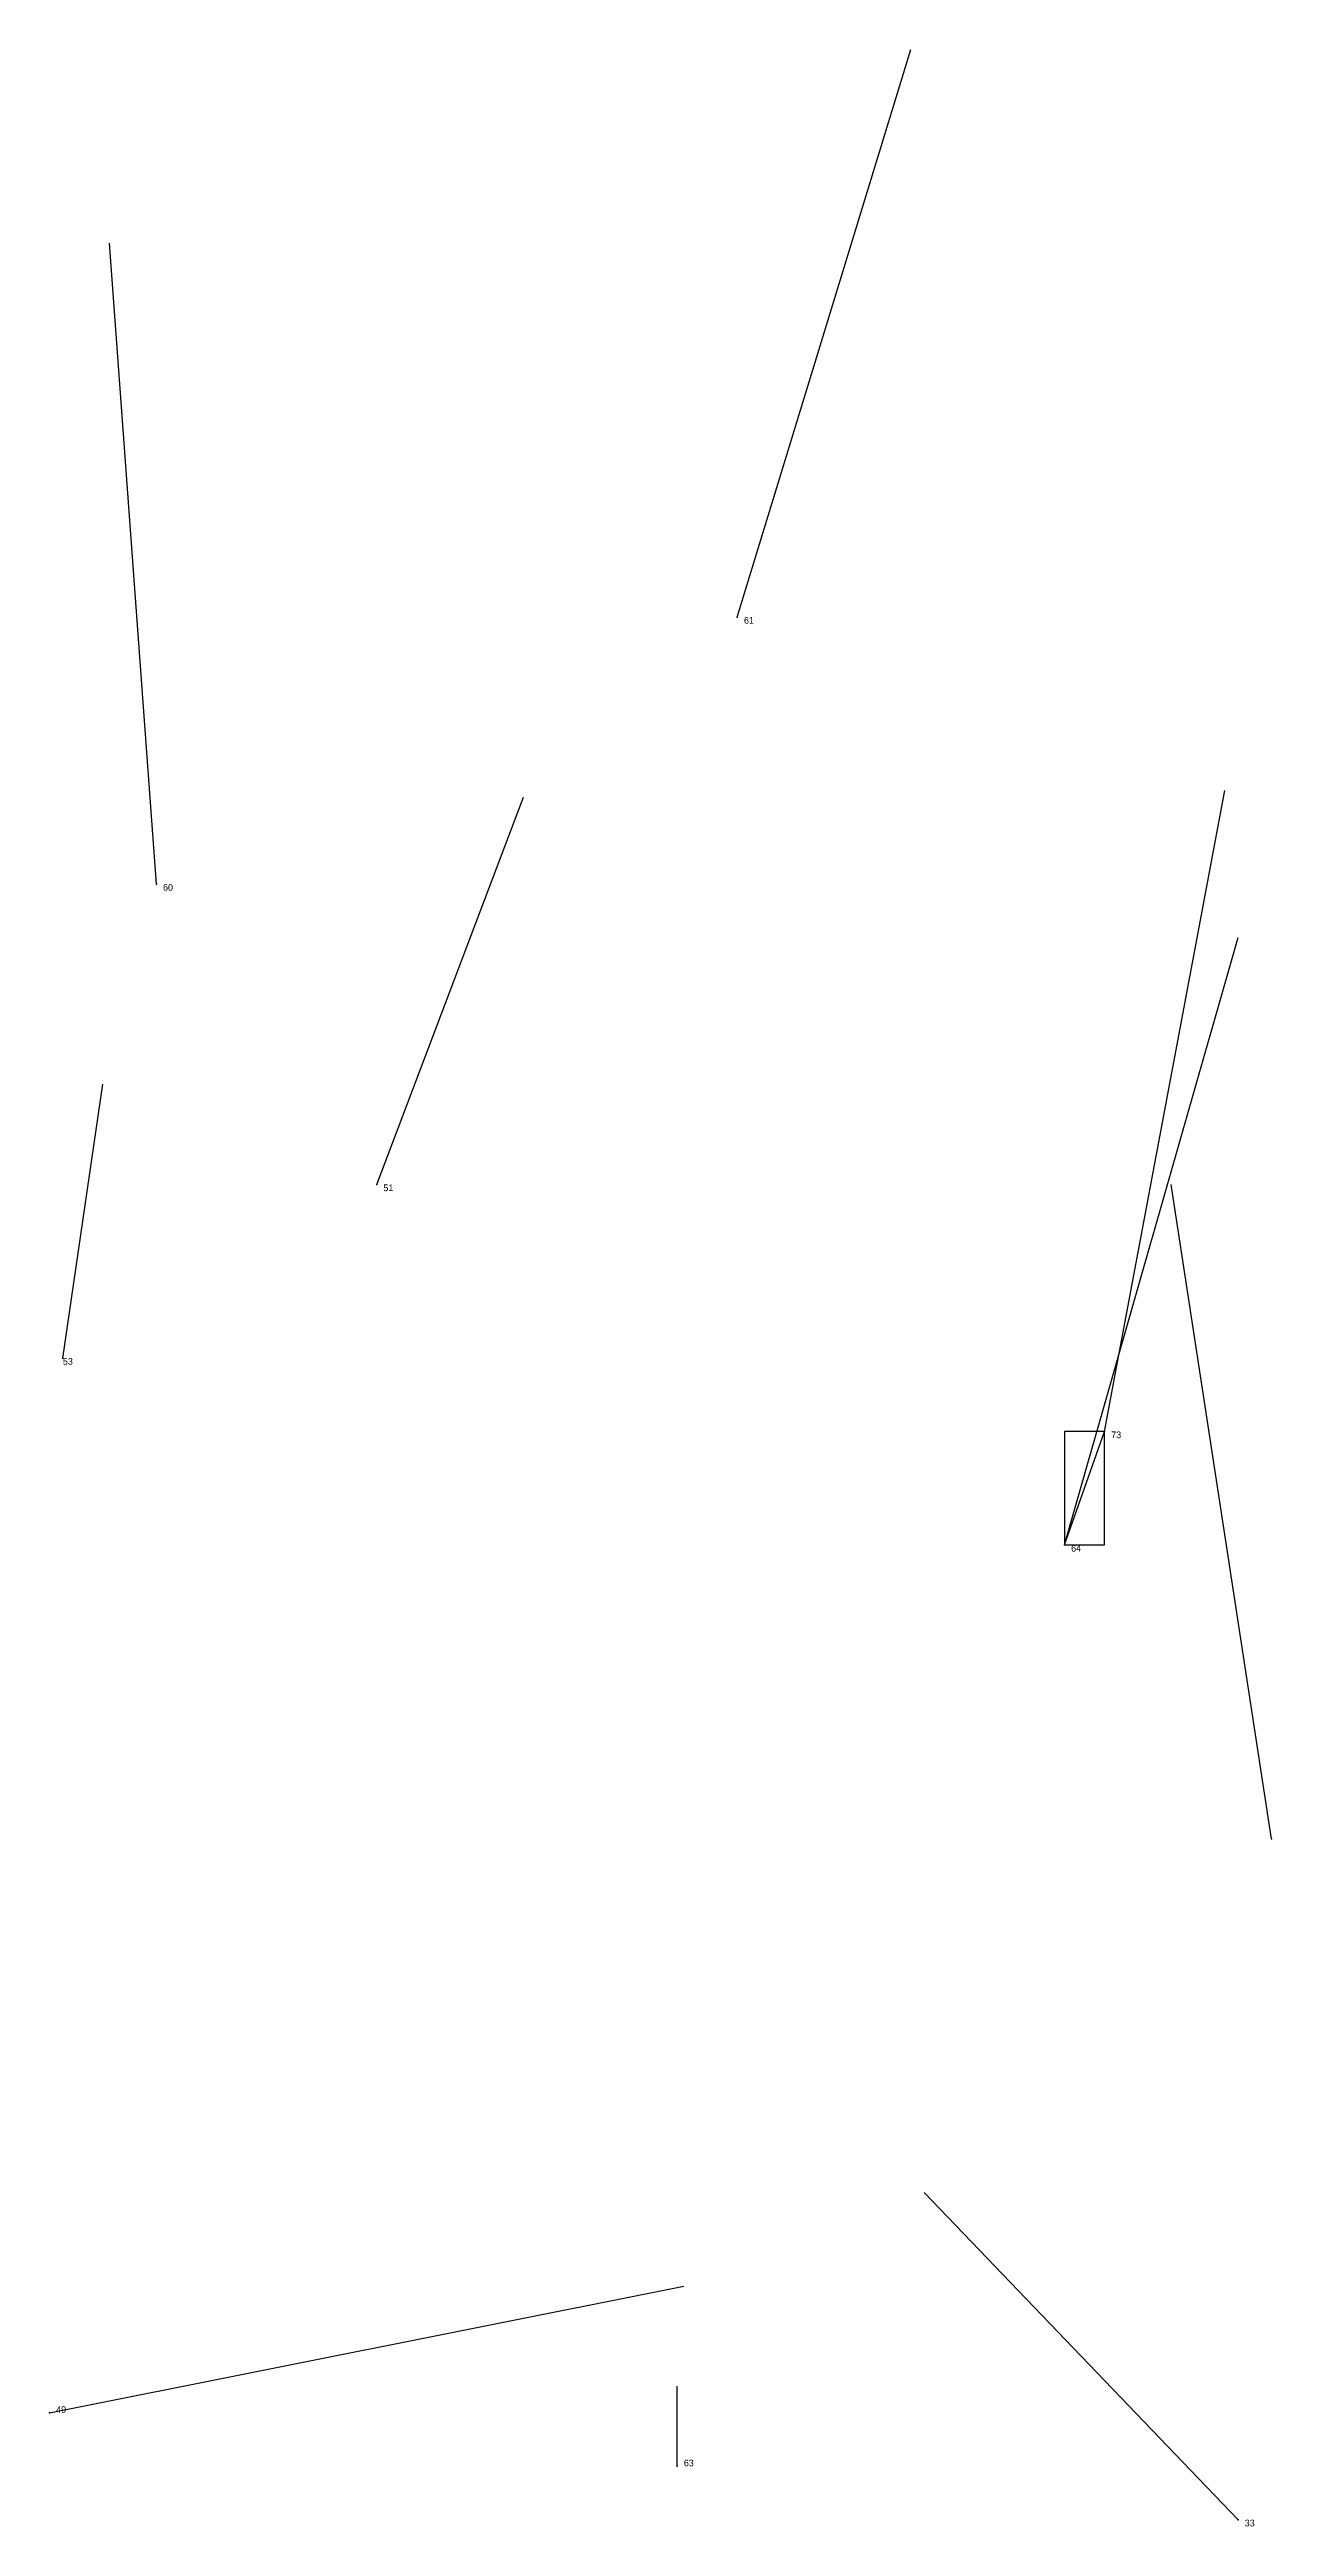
# Model space of a CAD drawing. Extents: x 0 to 1.06, y 0.02 to 1.09.
# Drawn here: x 0.424 to 0.607, y 0.687 to 1.058 of the extents above; entities that cross this region are included whole.
import ezdxf

# ---------------------------------------------------------------- set-up
doc = ezdxf.new("R2010")
doc.units = 0
for name, color, linetype in [('Clients', 3, 'CONTINUOUS'), ('Facilities', 3, 'CONTINUOUS'), ('Facilities_lines', 3, 'CONTINUOUS'), ('Min_max_boxes', 1, 'CONTINUOUS'), ('Normals', 1, 'CONTINUOUS'), ('Source_points', 5, 'CONTINUOUS'), ('Text', 3, 'CONTINUOUS')]:
    doc.layers.add(name, color=color, linetype=linetype)

msp = doc.modelspace()

# ---------------------------------------------------------------- linework, layer by layer
at = {"layer": 'Clients', "color": 5}
msp.add_point((0.582, 0.851, 0.559), dxfattribs=at)
at = {"layer": 'Facilities', "color": 3}
for p in [(0.527, 0.973, 0.73), (0.44, 0.933, 0.661), (0.473, 0.888, 0.853), (0.426, 0.862, 0.931), (0.576, 0.834, 0.621), (0.607, 0.79, 0.178), (0.424, 0.704, 0.635), (0.518, 0.696, 0.769), (0.602, 0.688, 0.123)]:
    msp.add_point(p, dxfattribs=at)
at = {"layer": 'Facilities_lines', "color": 3}
msp.add_line((0.576, 0.834, 0.621), (0.582, 0.851, 0.559), dxfattribs=at)
at = {"layer": 'Min_max_boxes', "color": 1}
for p, q in [((0.582, 0.851, 0.559), (0.576, 0.851, 0.559)), ((0.576, 0.851, 0.559), (0.576, 0.834, 0.559)), ((0.582, 0.851, 0.621), (0.576, 0.851, 0.621)), ((0.576, 0.851, 0.621), (0.576, 0.834, 0.621)), ((0.576, 0.851, 0.559), (0.576, 0.851, 0.621)), ((0.582, 0.834, 0.559), (0.582, 0.851, 0.559)), ((0.582, 0.834, 0.621), (0.582, 0.851, 0.621)), ((0.582, 0.851, 0.559), (0.582, 0.851, 0.621)), ((0.576, 0.834, 0.559), (0.582, 0.834, 0.559)), ((0.576, 0.834, 0.621), (0.582, 0.834, 0.621)), ((0.576, 0.834, 0.559), (0.576, 0.834, 0.621)), ((0.582, 0.834, 0.559), (0.582, 0.834, 0.621))]:
    msp.add_line(p, q, dxfattribs=at)
at = {"layer": 'Normals', "color": 1}
for p, q in [((0.527, 0.973, 0.73), (0.553, 1.058, 0.776)), ((0.44, 0.933, 0.661), (0.433, 1.029, 0.686)), ((0.582, 0.851, 0.559), (0.6, 0.947, 0.581)), ((0.473, 0.888, 0.853), (0.495, 0.946, 0.932)), ((0.576, 0.834, 0.621), (0.602, 0.925, 0.653)), ((0.426, 0.862, 0.931), (0.432, 0.903, 1.022)), ((0.607, 0.79, 0.178), (0.592, 0.888, 0.162)), ((0.602, 0.688, 0.123), (0.555, 0.737, 0.196)), ((0.424, 0.704, 0.635), (0.519, 0.723, 0.61)), ((0.518, 0.696, 0.769), (0.518, 0.708, 0.868))]:
    msp.add_line(p, q, dxfattribs=at)
at = {"layer": 'Source_points', "color": 5}
for p in [(0.527, 0.973, 0.73), (0.44, 0.933, 0.661), (0.473, 0.888, 0.853), (0.426, 0.862, 0.931), (0.582, 0.851, 0.559), (0.576, 0.834, 0.621), (0.607, 0.79, 0.178), (0.424, 0.704, 0.635), (0.518, 0.696, 0.769), (0.602, 0.688, 0.123)]:
    msp.add_point(p, dxfattribs=at)

# ---------------------------------------------------------------- texts
at = {"layer": 'Text', "color": 3}
for s, p in [('61', (0.528, 0.972, 0.73)), ('60', (0.441, 0.932, 0.661)), ('51', (0.474, 0.887, 0.853)), ('53', (0.426, 0.861, 0.931)), ('73', (0.583, 0.85, 0.559)), ('64', (0.577, 0.833, 0.621)), ('49', (0.425, 0.704, 0.635)), ('63', (0.519, 0.696, 0.769)), ('33', (0.603, 0.687, 0.123))]:
    msp.add_text(s, height=0.001, dxfattribs=at).set_placement(p)

doc.saveas('drawing.dxf')
